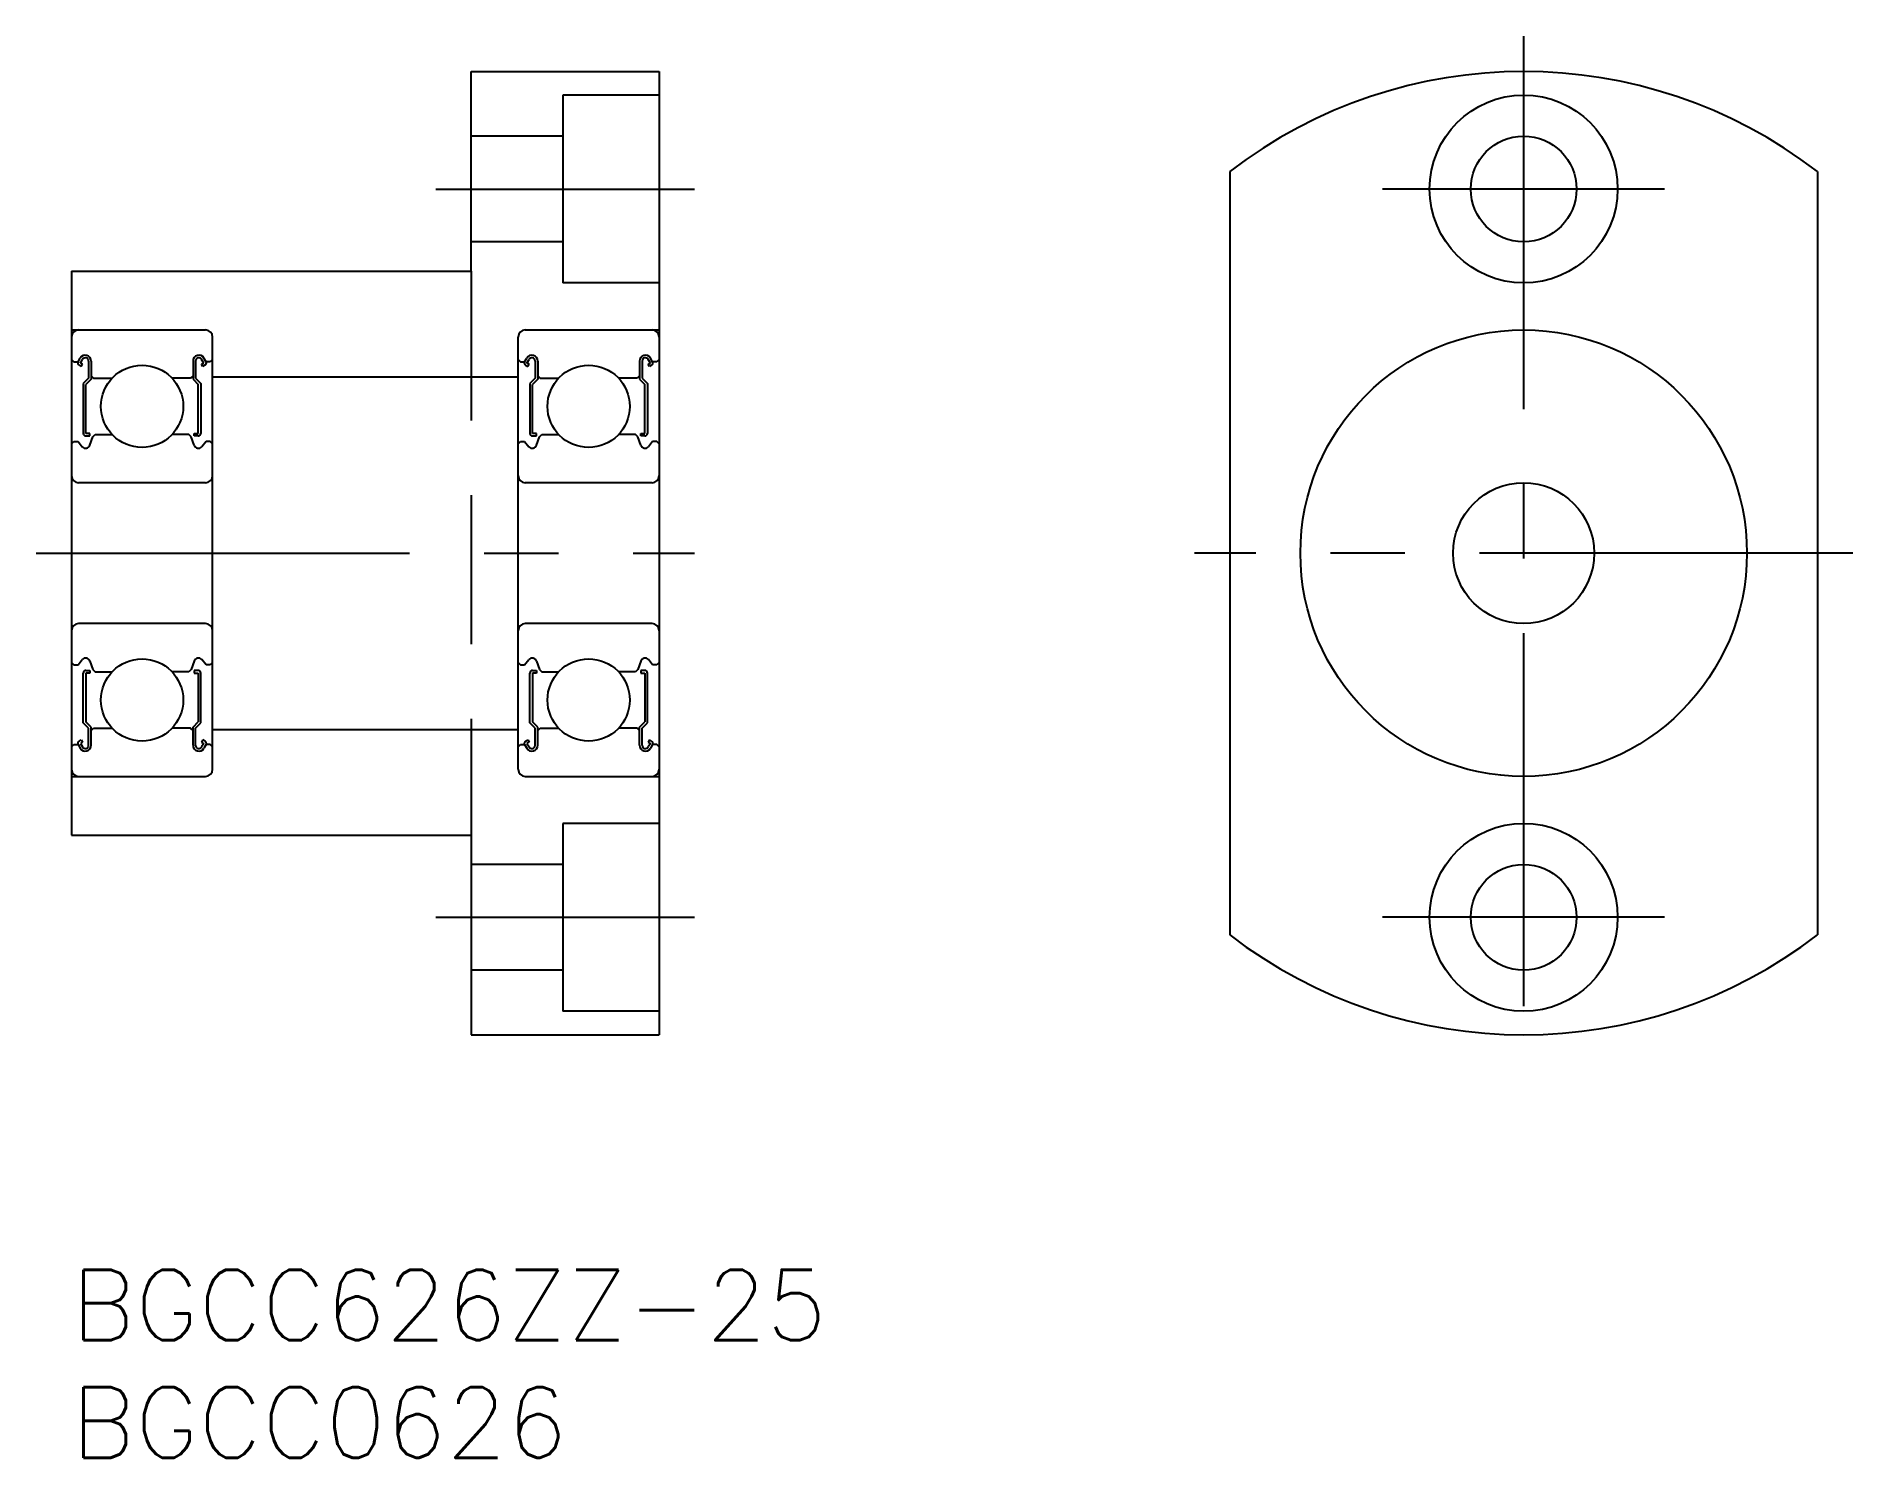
# Model space of a CAD drawing. Extents: x -1.5 to 75.8, y -8 to 52.5.
import ezdxf

# ---------------------------------------------------------------- set-up
doc = ezdxf.new("R2010")
doc.units = 0
doc.header["$LTSCALE"] = 0.5
doc.linetypes.add('CENTER', pattern=[50.8, 31.75, -6.35, 6.35, -6.35])
doc.linetypes.add('DASHED', pattern=[19.05, 12.7, -6.35])
for name, color, linetype in [('MSM_CENTER', 1, 'CENTER'), ('MSM_CONTINUOUS', 7, 'CONTINUOUS'), ('MSM_DASHED', 4, 'DASHED'), ('MSM_PART_NUMBER', 7, 'CONTINUOUS')]:
    doc.layers.add(name, color=color, linetype=linetype)
doc.styles.get("Standard").update_dxf_attribs({"font": 'txt.shx', "height": 3, "bigfont": 'bigfont.shx'})

msp = doc.modelspace()

# ---------------------------------------------------------------- linework, layer by layer
at = {"layer": 'MSM_CENTER'}
for p, q in [((61.785, 52.5), (61.785, 8.5)), ((15.5, 46), (26.5, 46)), ((67.785, 46), (55.785, 46)), ((-1.5, 30.5), (26.5, 30.5)), ((75.785, 30.5), (47.785, 30.5)), ((15.5, 15), (26.5, 15)), ((67.785, 15), (55.785, 15))]:
    msp.add_line(p, q, dxfattribs=at)
at = {"layer": 'MSM_CONTINUOUS'}
for p, q in [((17, 51), (25, 51)), ((17, 42.5), (17, 51)), ((25, 51), (25, 10)), ((25, 50), (20.9, 50)), ((20.9, 50), (20.9, 42)), ((20.9, 48.25), (17, 48.25)), ((49.285, 46.748), (49.285, 14.252)), ((74.285, 46.748), (74.285, 14.252)), ((20.9, 43.75), (17, 43.75)), ((0, 42.5), (0, 18.5)), ((0, 42.5), (17, 42.5)), ((25, 42), (20.9, 42)), ((0, 40), (5.7, 40)), ((6, 21.3), (6, 39.7)), ((19, 21.3), (19, 39.7)), ((19.3, 40), (25, 40)), ((0, 38.75), (0.1, 38.65)), ((0.1, 38.65), (0.278, 38.65)), ((0.278, 38.65), (0.368, 38.803)), ((0.374, 38.594), (0.465, 38.748)), ((0.722, 38.679), (0.722, 37.95)), ((0.833, 38.679), (0.833, 37.904)), ((5.167, 38.679), (5.167, 37.904)), ((5.278, 38.679), (5.278, 37.95)), ((5.626, 38.594), (5.535, 38.748)), ((5.722, 38.65), (5.632, 38.803)), ((5.9, 38.65), (5.722, 38.65)), ((6, 38.75), (5.9, 38.65)), ((19, 38.75), (19.1, 38.65)), ((19.1, 38.65), (19.278, 38.65)), ((19.278, 38.65), (19.368, 38.803)), ((19.374, 38.594), (19.465, 38.748)), ((19.722, 38.679), (19.722, 37.95)), ((19.833, 38.679), (19.833, 37.904)), ((24.167, 38.679), (24.167, 37.904)), ((24.278, 38.679), (24.278, 37.95)), ((24.626, 38.594), (24.535, 38.748)), ((24.722, 38.65), (24.632, 38.803)), ((24.9, 38.65), (24.722, 38.65)), ((25, 38.75), (24.9, 38.65)), ((0.318, 38.498), (0.415, 38.443)), ((0.47, 38.539), (0.374, 38.594)), ((0.415, 38.443), (0.47, 38.539)), ((0.722, 37.95), (0.5, 37.728)), ((0.833, 37.904), (0.611, 37.682)), ((0.833, 38.05), (0.933, 37.95)), ((0.933, 37.95), (1.726, 37.95)), ((5.067, 37.95), (4.274, 37.95)), ((5.167, 38.05), (5.067, 37.95)), ((5.167, 37.904), (5.389, 37.682)), ((5.278, 37.95), (5.5, 37.728)), ((5.53, 38.539), (5.626, 38.594)), ((5.585, 38.443), (5.53, 38.539)), ((5.682, 38.498), (5.585, 38.443)), ((6, 38), (19, 38)), ((19.318, 38.498), (19.415, 38.443)), ((19.47, 38.539), (19.374, 38.594)), ((19.415, 38.443), (19.47, 38.539)), ((19.722, 37.95), (19.5, 37.728)), ((19.833, 37.904), (19.611, 37.682)), ((19.833, 38.05), (19.933, 37.95)), ((19.933, 37.95), (20.726, 37.95)), ((24.067, 37.95), (23.274, 37.95)), ((24.167, 38.05), (24.067, 37.95)), ((24.167, 37.904), (24.389, 37.682)), ((24.278, 37.95), (24.5, 37.728)), ((24.53, 38.539), (24.626, 38.594)), ((24.585, 38.443), (24.53, 38.539)), ((24.682, 38.498), (24.585, 38.443)), ((0.5, 37.728), (0.5, 35.601)), ((0.611, 35.601), (0.611, 37.682)), ((5.389, 35.601), (5.389, 37.682)), ((5.5, 37.728), (5.5, 35.601)), ((19.5, 37.728), (19.5, 35.601)), ((19.611, 35.601), (19.611, 37.682)), ((24.389, 35.601), (24.389, 37.682)), ((24.5, 37.728), (24.5, 35.601)), ((0.778, 35.601), (0.611, 35.601)), ((0.778, 35.49), (0.778, 35.601)), ((5.222, 35.49), (5.222, 35.601)), ((5.222, 35.601), (5.389, 35.601)), ((19.778, 35.601), (19.611, 35.601)), ((19.778, 35.49), (19.778, 35.601)), ((24.222, 35.49), (24.222, 35.601)), ((24.222, 35.601), (24.389, 35.601)), ((0, 35.15), (0.1, 35.25)), ((0.1, 35.25), (0.278, 35.25)), ((0.278, 35.25), (0.457, 35.031)), ((0.611, 35.49), (0.778, 35.49)), ((0.778, 35.097), (0.908, 35.456)), ((0.908, 35.456), (1.008, 35.55)), ((1.008, 35.55), (1.726, 35.55)), ((4.992, 35.55), (4.274, 35.55)), ((5.092, 35.456), (4.992, 35.55)), ((5.222, 35.097), (5.092, 35.456)), ((5.389, 35.49), (5.222, 35.49)), ((5.722, 35.25), (5.543, 35.031)), ((5.9, 35.25), (5.722, 35.25)), ((6, 35.15), (5.9, 35.25)), ((19, 35.15), (19.1, 35.25)), ((19.1, 35.25), (19.278, 35.25)), ((19.278, 35.25), (19.457, 35.031)), ((19.611, 35.49), (19.778, 35.49)), ((19.778, 35.097), (19.908, 35.456)), ((19.908, 35.456), (20.008, 35.55)), ((20.008, 35.55), (20.726, 35.55)), ((23.992, 35.55), (23.274, 35.55)), ((24.092, 35.456), (23.992, 35.55)), ((24.222, 35.097), (24.092, 35.456)), ((24.389, 35.49), (24.222, 35.49)), ((24.722, 35.25), (24.543, 35.031)), ((24.9, 35.25), (24.722, 35.25)), ((25, 35.15), (24.9, 35.25)), ((5.7, 33.5), (0.3, 33.5)), ((24.7, 33.5), (19.3, 33.5)), ((5.7, 27.5), (0.3, 27.5)), ((24.7, 27.5), (19.3, 27.5)), ((0, 25.85), (0.1, 25.75)), ((0.1, 25.75), (0.278, 25.75)), ((0.278, 25.75), (0.457, 25.969)), ((0.611, 25.51), (0.778, 25.51)), ((0.778, 25.903), (0.908, 25.544)), ((0.778, 25.51), (0.778, 25.399)), ((0.908, 25.544), (1.008, 25.45)), ((5.092, 25.544), (4.992, 25.45)), ((5.222, 25.903), (5.092, 25.544)), ((5.222, 25.51), (5.222, 25.399)), ((5.389, 25.51), (5.222, 25.51)), ((5.722, 25.75), (5.543, 25.969)), ((5.9, 25.75), (5.722, 25.75)), ((6, 25.85), (5.9, 25.75)), ((19, 25.85), (19.1, 25.75)), ((19.1, 25.75), (19.278, 25.75)), ((19.278, 25.75), (19.457, 25.969)), ((19.611, 25.51), (19.778, 25.51)), ((19.778, 25.903), (19.908, 25.544)), ((19.778, 25.51), (19.778, 25.399)), ((19.908, 25.544), (20.008, 25.45)), ((24.092, 25.544), (23.992, 25.45)), ((24.222, 25.903), (24.092, 25.544)), ((24.389, 25.51), (24.222, 25.51)), ((24.222, 25.51), (24.222, 25.399)), ((24.722, 25.75), (24.543, 25.969)), ((24.9, 25.75), (24.722, 25.75)), ((25, 25.85), (24.9, 25.75)), ((0.5, 23.272), (0.5, 25.399)), ((0.611, 25.399), (0.611, 23.318)), ((0.778, 25.399), (0.611, 25.399)), ((1.008, 25.45), (1.726, 25.45)), ((4.992, 25.45), (4.274, 25.45)), ((5.222, 25.399), (5.389, 25.399)), ((5.389, 25.399), (5.389, 23.318)), ((5.5, 23.272), (5.5, 25.399)), ((19.5, 23.272), (19.5, 25.399)), ((19.611, 25.399), (19.611, 23.318)), ((19.778, 25.399), (19.611, 25.399)), ((20.008, 25.45), (20.726, 25.45)), ((23.992, 25.45), (23.274, 25.45)), ((24.222, 25.399), (24.389, 25.399)), ((24.389, 25.399), (24.389, 23.318)), ((24.5, 23.272), (24.5, 25.399)), ((0.722, 23.05), (0.5, 23.272)), ((0.833, 23.096), (0.611, 23.318)), ((5.167, 23.096), (5.389, 23.318)), ((5.278, 23.05), (5.5, 23.272)), ((19.722, 23.05), (19.5, 23.272)), ((19.833, 23.096), (19.611, 23.318)), ((24.167, 23.096), (24.389, 23.318)), ((24.278, 23.05), (24.5, 23.272)), ((0.318, 22.502), (0.415, 22.557)), ((0.47, 22.461), (0.374, 22.406)), ((0.415, 22.557), (0.47, 22.461)), ((0.722, 22.321), (0.722, 23.05)), ((0.833, 22.321), (0.833, 23.096)), ((0.833, 22.95), (0.933, 23.05)), ((0.933, 23.05), (1.726, 23.05)), ((5.067, 23.05), (4.274, 23.05)), ((5.167, 22.95), (5.067, 23.05)), ((5.167, 22.321), (5.167, 23.096)), ((5.278, 22.321), (5.278, 23.05)), ((5.585, 22.557), (5.53, 22.461)), ((5.53, 22.461), (5.626, 22.406)), ((5.682, 22.502), (5.585, 22.557)), ((6, 23), (19, 23)), ((19.318, 22.502), (19.415, 22.557)), ((19.47, 22.461), (19.374, 22.406)), ((19.415, 22.557), (19.47, 22.461)), ((19.722, 22.321), (19.722, 23.05)), ((19.833, 22.321), (19.833, 23.096)), ((19.833, 22.95), (19.933, 23.05)), ((19.933, 23.05), (20.726, 23.05)), ((24.067, 23.05), (23.274, 23.05)), ((24.167, 22.95), (24.067, 23.05)), ((24.167, 22.321), (24.167, 23.096)), ((24.278, 22.321), (24.278, 23.05)), ((24.585, 22.557), (24.53, 22.461)), ((24.53, 22.461), (24.626, 22.406)), ((24.682, 22.502), (24.585, 22.557)), ((0, 22.25), (0.1, 22.35)), ((0.1, 22.35), (0.278, 22.35)), ((0.278, 22.35), (0.368, 22.197)), ((0.374, 22.406), (0.465, 22.252)), ((5.626, 22.406), (5.535, 22.252)), ((5.722, 22.35), (5.632, 22.197)), ((5.9, 22.35), (5.722, 22.35)), ((6, 22.25), (5.9, 22.35)), ((19, 22.25), (19.1, 22.35)), ((19.1, 22.35), (19.278, 22.35)), ((19.278, 22.35), (19.368, 22.197)), ((19.374, 22.406), (19.465, 22.252)), ((24.626, 22.406), (24.535, 22.252)), ((24.722, 22.35), (24.632, 22.197)), ((24.9, 22.35), (24.722, 22.35)), ((25, 22.25), (24.9, 22.35)), ((0, 21), (5.7, 21)), ((19.3, 21), (25, 21)), ((25, 19), (20.9, 19)), ((20.9, 19), (20.9, 11)), ((0, 18.5), (17, 18.5)), ((17, 18.5), (17, 10)), ((20.9, 17.25), (17, 17.25)), ((20.9, 12.75), (17, 12.75)), ((25, 11), (20.9, 11)), ((17, 10), (25, 10))]:
    msp.add_line(p, q, dxfattribs=at)
for centre, radius in [((61.785, 46), 4), ((61.785, 46), 2.25), ((61.785, 30.5), 9.5), ((3, 36.75), 1.75), ((22, 36.75), 1.75), ((61.785, 30.5), 3), ((3, 24.25), 1.75), ((22, 24.25), 1.75), ((61.785, 15), 4), ((61.785, 15), 2.25)]:
    msp.add_circle(centre, radius, dxfattribs=at)
for centre, radius, start, end in [((61.785, 30.5), 20.5, 52.42813, 127.57187), ((0.3, 39.7), 0.3, 90, 180), ((5.7, 39.7), 0.3, 0, 90), ((19.3, 39.7), 0.3, 90, 180), ((24.7, 39.7), 0.3, 0, 90), ((0.374, 38.594), 0.111, 149.98707, 240.00905), ((0.584, 38.679), 0.249, 0, 150.00121), ((0.584, 38.679), 0.138, 0, 150.00256), ((5.416, 38.679), 0.249, 29.99879, 180), ((5.416, 38.679), 0.138, 29.99744, 180), ((5.626, 38.594), 0.111, 299.99095, 30.01293), ((19.374, 38.594), 0.111, 149.98707, 240.00905), ((19.584, 38.679), 0.249, 0, 150.00121), ((19.584, 38.679), 0.138, 0, 150.00256), ((24.416, 38.679), 0.249, 29.99879, 180), ((24.416, 38.679), 0.138, 29.99744, 180), ((24.626, 38.594), 0.111, 299.99095, 30.01293), ((0.611, 35.601), 0.111, 180.00005, 270.00003), ((5.389, 35.601), 0.111, 269.99997, 359.99995), ((19.611, 35.601), 0.111, 180.00005, 270.00003), ((24.389, 35.601), 0.111, 269.99997, 359.99995), ((0.599, 35.151), 0.186, 220.0002, 343.15268), ((5.401, 35.151), 0.186, 196.84732, 319.9998), ((19.599, 35.151), 0.186, 220.0002, 343.15268), ((24.401, 35.151), 0.186, 196.84732, 319.9998), ((0.3, 33.8), 0.3, 180, 270), ((5.7, 33.8), 0.3, 270, 0), ((19.3, 33.8), 0.3, 180, 270), ((24.7, 33.8), 0.3, 270, 0), ((0.3, 27.2), 0.3, 90, 180), ((5.7, 27.2), 0.3, 0, 90), ((19.3, 27.2), 0.3, 90, 180), ((24.7, 27.2), 0.3, 0, 90), ((0.599, 25.849), 0.186, 16.84732, 139.9998), ((0.611, 25.399), 0.111, 89.99997, 179.99995), ((5.401, 25.849), 0.186, 40.0002, 163.15268), ((5.389, 25.399), 0.111, 0.00005, 90.00003), ((19.599, 25.849), 0.186, 16.84732, 139.9998), ((19.611, 25.399), 0.111, 89.99997, 179.99995), ((24.401, 25.849), 0.186, 40.0002, 163.15268), ((24.389, 25.399), 0.111, 0.00005, 90.00003), ((0.374, 22.406), 0.111, 119.99095, 210.01293), ((5.626, 22.406), 0.111, 329.98707, 60.00905), ((19.374, 22.406), 0.111, 119.99095, 210.01293), ((24.626, 22.406), 0.111, 329.98707, 60.00905), ((0.584, 22.321), 0.249, 209.99879, 0), ((0.584, 22.321), 0.138, 209.99744, 0), ((5.416, 22.321), 0.249, 180, 330.00121), ((5.416, 22.321), 0.138, 180, 330.00256), ((19.584, 22.321), 0.249, 209.99879, 0), ((19.584, 22.321), 0.138, 209.99744, 0), ((24.416, 22.321), 0.249, 180, 330.00121), ((24.416, 22.321), 0.138, 180, 330.00256), ((0.3, 21.3), 0.3, 180, 270), ((5.7, 21.3), 0.3, 270, 0), ((19.3, 21.3), 0.3, 180, 270), ((24.7, 21.3), 0.3, 270, 0), ((61.785, 30.5), 20.5, 232.42813, 307.57187)]:
    msp.add_arc(centre, radius, start, end, dxfattribs=at)
at = {"layer": 'MSM_DASHED'}
msp.add_line((17, 42.5), (17, 18.5), dxfattribs=at)

# ---------------------------------------------------------------- texts
at = {"layer": 'MSM_PART_NUMBER'}
for s, p in [('BGCC626ZZ-25', (0, -3)), ('BGCC0626', (0, -8))]:
    msp.add_text(s, height=3, dxfattribs=at).set_placement(p)

doc.saveas('drawing.dxf')
